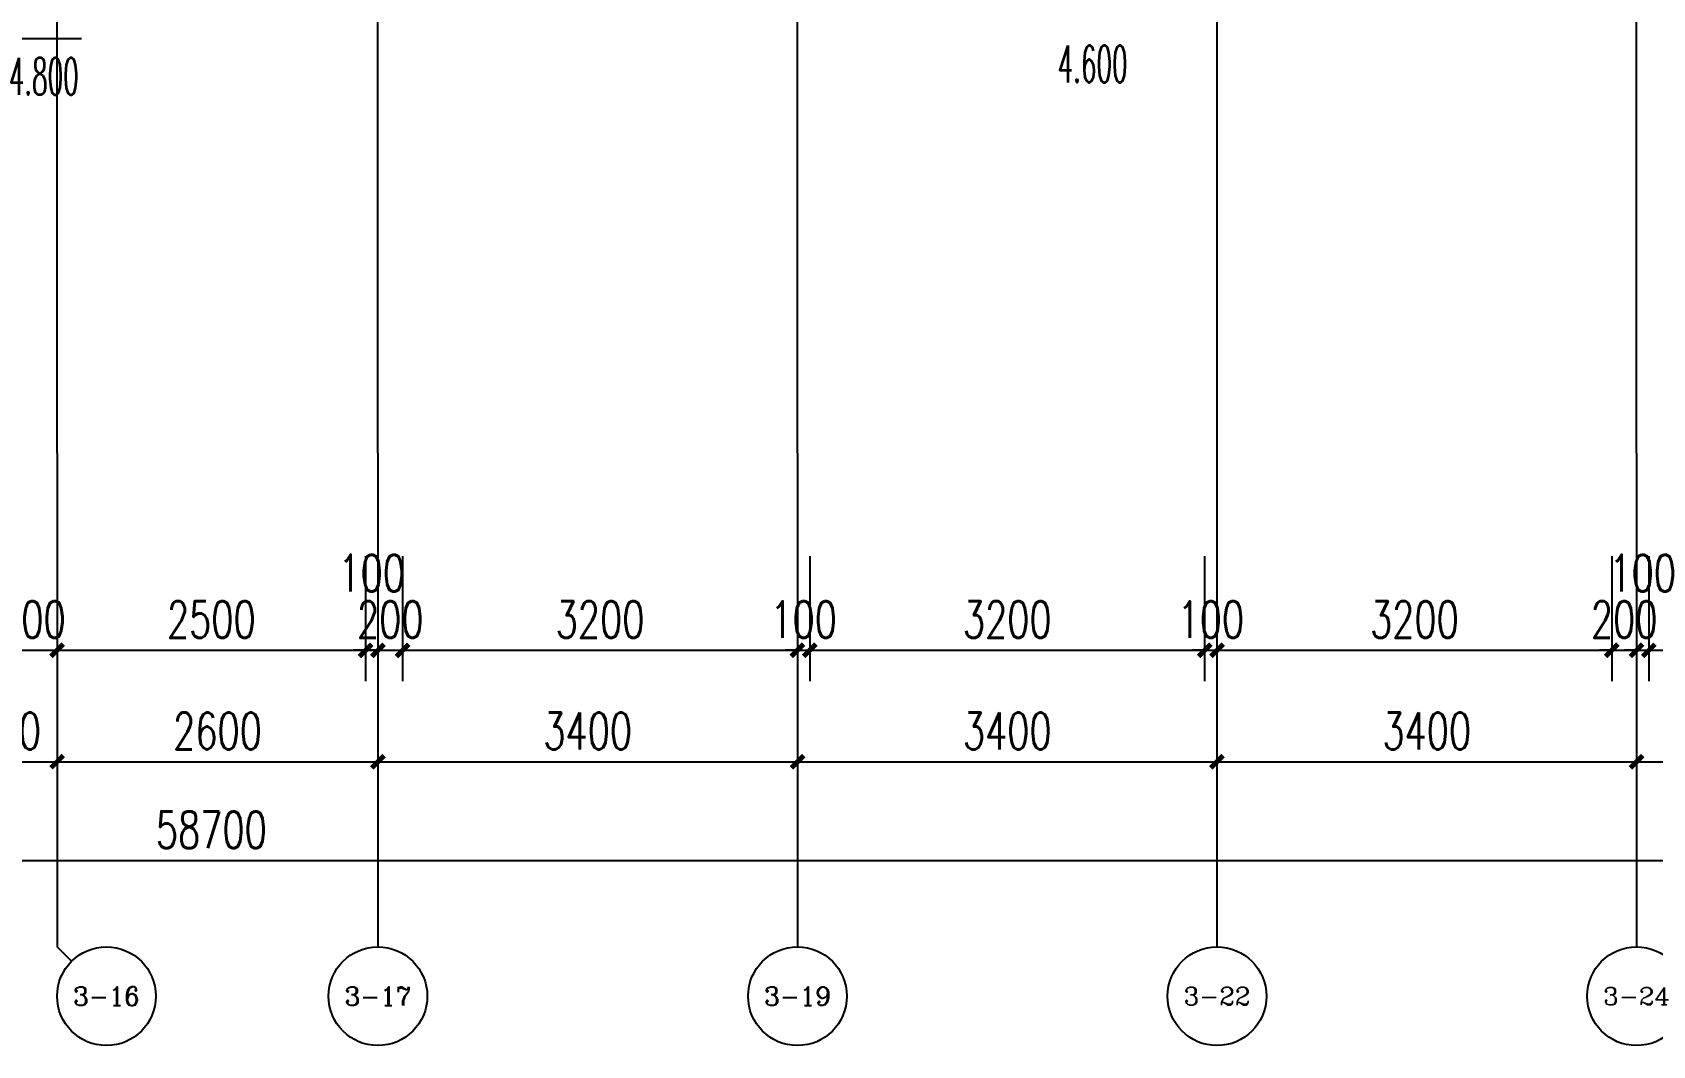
# Model space of a CAD drawing. Extents: x -59851 to 653804, y -249523 to 437614.
# Drawn here: x -20191 to -7061, y -238903 to -230694 of the extents above; entities that cross this region are included whole.
import ezdxf
from ezdxf.enums import TextEntityAlignment as Align

# ---------------------------------------------------------------- set-up
doc = ezdxf.new("R2010")
doc.units = 0
doc.header["$LTSCALE"] = 1000
doc.header["$MEASUREMENT"] = 0
for name, color, linetype in [('A-第三道尺寸线', 105, 'Continuous'), ('AXIS', 3, 'Continuous'), ('AXIS_TEXT', 7, 'Continuous'), ('DIM_ELEV', 3, 'Continuous'), ('DOTE', 16, 'Continuous'), ('PUB_TEXT', 7, 'Continuous')]:
    doc.layers.add(name, color=color, linetype=linetype)
doc.styles.add('_TCH_AXIS', font='COMPLEX', dxfattribs={"bigfont": 'GBCBIG'})
doc.styles.add('_TCH_DIM', font='SIMPLEX.shx', dxfattribs={"width": 0.7, "bigfont": 'GBCBIG.shx'})
doc.styles.add('_TCH_DIM_T3', font='SIMPLEX.shx', dxfattribs={"width": 0.705882, "bigfont": 'GBCBIG.shx'})
doc.styles.add('COMPLEX', font='COMPLEX')
doc.dimstyles.new('_TCH_ARCH&&100', dxfattribs={"dimtxt": 297.5, "dimasz": 100, "dimexe": 250, "dimexo": 300, "dimgap": 100, "dimtad": 1, "dimdec": 0, "dimzin": 0, "dimdsep": 46, "dimtxsty": '_TCH_DIM_T3', "dimblk": 'ARCHTICK', "dimcen": 0.09, "dimclrt": 7, "dimazin": 2, "dimtfac": 1, "dimtdec": 0, "dimtix": 1, "dimtmove": 2, "dimatfit": 3, "dimfxl": 0, "dimtolj": 1, "dimtzin": 0, "dimarcsym": 0})

# ---------------------------------------------------------------- blocks, each defined once
blk = doc.blocks.new('roofzhouxian')
at = {"layer": 'DOTE'}
for p, q in [((-7192, -309503), (-7192, -289795)), ((-19992, -309503), (-19992, -295195)), ((-17392, -309503), (-17392, -295195)), ((-13992, -309503), (-13992, -295195)), ((-10592, -309503), (-10592, -295195))]:
    blk.add_line(p, q, dxfattribs=at)
blk = doc.blocks.new('_ArchTick')
at = {"color": 0, "linetype": 'ByBlock', "const_width": 0.4}
blk.add_lwpolyline([(-0.5, -0.5), (0.5, 0.5)], dxfattribs=at)
blk = doc.blocks.new('*D1407')
at = {"layer": 'AXIS', "color": 0, "lineweight": -2, "transparency": 16777216}
for p, q in [((-20791, -234403), (-20791, -236853)), ((-19991, -234403), (-19991, -236853)), ((-20791, -236603), (-19991, -236603))]:
    blk.add_line(p, q, dxfattribs=at)
at = {"layer": 'Defpoints', "color": 0, "transparency": 16777216}
for p in [(-20791, -234103), (-19991, -234103), (-19991, -236603)]:
    blk.add_point(p, dxfattribs=at)
at = {"layer": 'AXIS', "color": 0, "lineweight": -2, "transparency": 16777216, "xscale": 100, "yscale": 100, "zscale": 100, "rotation": 180}
blk.add_blockref('_ArchTick', (-20791, -236603), dxfattribs=at)
at = {"layer": 'AXIS', "color": 0, "lineweight": -2, "transparency": 16777216, "xscale": 100, "yscale": 100, "zscale": 100}
blk.add_blockref('_ArchTick', (-19991, -236603), dxfattribs=at)
at = {"layer": 'AXIS', "color": 7, "transparency": 16777216, "insert": (-20391, -236354), "char_height": 297.5, "attachment_point": 5, "style": '_TCH_DIM_T3'}
blk.add_mtext('\\A1;800', dxfattribs=at)
blk = doc.blocks.new('*D1408')
at = {"layer": 'AXIS', "color": 0, "lineweight": -2, "transparency": 16777216}
for p, q in [((-19991, -234403), (-19991, -236853)), ((-17391, -234403), (-17391, -236853)), ((-19991, -236603), (-17391, -236603))]:
    blk.add_line(p, q, dxfattribs=at)
at = {"layer": 'Defpoints', "color": 0, "transparency": 16777216}
for p in [(-19991, -234103), (-17391, -234103), (-17391, -236603)]:
    blk.add_point(p, dxfattribs=at)
at = {"layer": 'AXIS', "color": 0, "lineweight": -2, "transparency": 16777216, "xscale": 100, "yscale": 100, "zscale": 100, "rotation": 180}
blk.add_blockref('_ArchTick', (-19991, -236603), dxfattribs=at)
at = {"layer": 'AXIS', "color": 0, "lineweight": -2, "transparency": 16777216, "xscale": 100, "yscale": 100, "zscale": 100}
blk.add_blockref('_ArchTick', (-17391, -236603), dxfattribs=at)
at = {"layer": 'AXIS', "color": 7, "transparency": 16777216, "insert": (-18691, -236354), "char_height": 297.5, "attachment_point": 5, "style": '_TCH_DIM_T3'}
blk.add_mtext('\\A1;2600', dxfattribs=at)
blk = doc.blocks.new('*D1409')
at = {"layer": 'AXIS', "color": 0, "lineweight": -2, "transparency": 16777216}
for p, q in [((-17391, -234403), (-17391, -236853)), ((-13991, -234403), (-13991, -236853)), ((-17391, -236603), (-13991, -236603))]:
    blk.add_line(p, q, dxfattribs=at)
at = {"layer": 'Defpoints', "color": 0, "transparency": 16777216}
for p in [(-17391, -234103), (-13991, -234103), (-13991, -236603)]:
    blk.add_point(p, dxfattribs=at)
at = {"layer": 'AXIS', "color": 0, "lineweight": -2, "transparency": 16777216, "xscale": 100, "yscale": 100, "zscale": 100, "rotation": 180}
blk.add_blockref('_ArchTick', (-17391, -236603), dxfattribs=at)
at = {"layer": 'AXIS', "color": 0, "lineweight": -2, "transparency": 16777216, "xscale": 100, "yscale": 100, "zscale": 100}
blk.add_blockref('_ArchTick', (-13991, -236603), dxfattribs=at)
at = {"layer": 'AXIS', "color": 7, "transparency": 16777216, "insert": (-15691, -236354), "char_height": 297.5, "attachment_point": 5, "style": '_TCH_DIM_T3'}
blk.add_mtext('\\A1;3400', dxfattribs=at)
blk = doc.blocks.new('*D1410')
at = {"layer": 'AXIS', "color": 0, "lineweight": -2, "transparency": 16777216}
for p, q in [((-13991, -234403), (-13991, -236853)), ((-10591, -234403), (-10591, -236853)), ((-13991, -236603), (-10591, -236603))]:
    blk.add_line(p, q, dxfattribs=at)
at = {"layer": 'Defpoints', "color": 0, "transparency": 16777216}
for p in [(-13991, -234103), (-10591, -234103), (-10591, -236603)]:
    blk.add_point(p, dxfattribs=at)
at = {"layer": 'AXIS', "color": 0, "lineweight": -2, "transparency": 16777216, "xscale": 100, "yscale": 100, "zscale": 100, "rotation": 180}
blk.add_blockref('_ArchTick', (-13991, -236603), dxfattribs=at)
at = {"layer": 'AXIS', "color": 0, "lineweight": -2, "transparency": 16777216, "xscale": 100, "yscale": 100, "zscale": 100}
blk.add_blockref('_ArchTick', (-10591, -236603), dxfattribs=at)
at = {"layer": 'AXIS', "color": 7, "transparency": 16777216, "insert": (-12291, -236354), "char_height": 297.5, "attachment_point": 5, "style": '_TCH_DIM_T3'}
blk.add_mtext('\\A1;3400', dxfattribs=at)
blk = doc.blocks.new('*D1411')
at = {"layer": 'AXIS', "color": 0, "lineweight": -2, "transparency": 16777216}
for p, q in [((-10591, -234403), (-10591, -236853)), ((-7191, -234403), (-7191, -236853)), ((-10591, -236603), (-7191, -236603))]:
    blk.add_line(p, q, dxfattribs=at)
at = {"layer": 'Defpoints', "color": 0, "transparency": 16777216}
for p in [(-10591, -234103), (-7191, -234103), (-7191, -236603)]:
    blk.add_point(p, dxfattribs=at)
at = {"layer": 'AXIS', "color": 0, "lineweight": -2, "transparency": 16777216, "xscale": 100, "yscale": 100, "zscale": 100, "rotation": 180}
blk.add_blockref('_ArchTick', (-10591, -236603), dxfattribs=at)
at = {"layer": 'AXIS', "color": 0, "lineweight": -2, "transparency": 16777216, "xscale": 100, "yscale": 100, "zscale": 100}
blk.add_blockref('_ArchTick', (-7191, -236603), dxfattribs=at)
at = {"layer": 'AXIS', "color": 7, "transparency": 16777216, "insert": (-8891, -236354), "char_height": 297.5, "attachment_point": 5, "style": '_TCH_DIM_T3'}
blk.add_mtext('\\A1;3400', dxfattribs=at)
blk = doc.blocks.new('*D1412')
at = {"layer": 'AXIS', "color": 0, "lineweight": -2, "transparency": 16777216}
for p, q in [((-7191, -234403), (-7191, -236853)), ((-4191, -234403), (-4191, -236853)), ((-7191, -236603), (-4191, -236603))]:
    blk.add_line(p, q, dxfattribs=at)
at = {"layer": 'Defpoints', "color": 0, "transparency": 16777216}
for p in [(-7191, -234103), (-4191, -234103), (-4191, -236603)]:
    blk.add_point(p, dxfattribs=at)
at = {"layer": 'AXIS', "color": 0, "lineweight": -2, "transparency": 16777216, "xscale": 100, "yscale": 100, "zscale": 100, "rotation": 180}
blk.add_blockref('_ArchTick', (-7191, -236603), dxfattribs=at)
at = {"layer": 'AXIS', "color": 0, "lineweight": -2, "transparency": 16777216, "xscale": 100, "yscale": 100, "zscale": 100}
blk.add_blockref('_ArchTick', (-4191, -236603), dxfattribs=at)
at = {"layer": 'AXIS', "color": 7, "transparency": 16777216, "insert": (-5691, -236354), "char_height": 297.5, "attachment_point": 5, "style": '_TCH_DIM_T3'}
blk.add_mtext('\\A1;3000', dxfattribs=at)
blk = doc.blocks.new('*D1418')
at = {"layer": 'AXIS', "color": 0, "lineweight": -2, "transparency": 16777216}
for p, q in [((-48091, -236360), (-48091, -237653)), ((10609, -236360), (10609, -237653)), ((-48091, -237403), (10609, -237403))]:
    blk.add_line(p, q, dxfattribs=at)
at = {"layer": 'Defpoints', "color": 0, "transparency": 16777216}
for p in [(-48091, -236060), (10609, -236060), (10609, -237403)]:
    blk.add_point(p, dxfattribs=at)
at = {"layer": 'AXIS', "color": 0, "lineweight": -2, "transparency": 16777216, "xscale": 100, "yscale": 100, "zscale": 100, "rotation": 180}
blk.add_blockref('_ArchTick', (-48091, -237403), dxfattribs=at)
at = {"layer": 'AXIS', "color": 0, "lineweight": -2, "transparency": 16777216, "xscale": 100, "yscale": 100, "zscale": 100}
blk.add_blockref('_ArchTick', (10609, -237403), dxfattribs=at)
at = {"layer": 'AXIS', "color": 7, "transparency": 16777216, "insert": (-18741, -237154), "char_height": 297.5, "attachment_point": 5, "style": '_TCH_DIM_T3'}
blk.add_mtext('\\A1;58700', dxfattribs=at)
blk = doc.blocks.new('*D1458')
at = {"layer": 'A-第三道尺寸线', "color": 0, "lineweight": -2, "transparency": 16777216}
for p, q in [((-20391, -234937), (-20391, -235950)), ((-19991, -234937), (-19991, -235950)), ((-20391, -235700), (-20491, -235700)), ((-20391, -235700), (-19991, -235700)), ((-19991, -235700), (-19891, -235700))]:
    blk.add_line(p, q, dxfattribs=at)
at = {"layer": 'Defpoints', "color": 0, "transparency": 16777216}
for p in [(-20391, -234637), (-19991, -234637), (-19991, -235700)]:
    blk.add_point(p, dxfattribs=at)
at = {"layer": 'A-第三道尺寸线', "color": 0, "lineweight": -2, "transparency": 16777216, "xscale": 100, "yscale": 100, "zscale": 100}
blk.add_blockref('_ArchTick', (-20391, -235700), dxfattribs=at)
at = {"layer": 'A-第三道尺寸线', "color": 0, "lineweight": -2, "transparency": 16777216, "xscale": 100, "yscale": 100, "zscale": 100, "rotation": 180}
blk.add_blockref('_ArchTick', (-19991, -235700), dxfattribs=at)
at = {"layer": 'A-第三道尺寸线', "color": 7, "transparency": 16777216, "insert": (-20191, -235451), "char_height": 297.5, "attachment_point": 5, "style": '_TCH_DIM_T3'}
blk.add_mtext('\\A1;400', dxfattribs=at)
blk = doc.blocks.new('*D1459')
at = {"layer": 'A-第三道尺寸线', "color": 0, "lineweight": -2, "transparency": 16777216}
for p, q in [((-19991, -234937), (-19991, -235950)), ((-17491, -234937), (-17491, -235950)), ((-19991, -235700), (-17491, -235700))]:
    blk.add_line(p, q, dxfattribs=at)
at = {"layer": 'Defpoints', "color": 0, "transparency": 16777216}
for p in [(-19991, -234637), (-17491, -234637), (-17491, -235700)]:
    blk.add_point(p, dxfattribs=at)
at = {"layer": 'A-第三道尺寸线', "color": 0, "lineweight": -2, "transparency": 16777216, "xscale": 100, "yscale": 100, "zscale": 100, "rotation": 180}
blk.add_blockref('_ArchTick', (-19991, -235700), dxfattribs=at)
at = {"layer": 'A-第三道尺寸线', "color": 0, "lineweight": -2, "transparency": 16777216, "xscale": 100, "yscale": 100, "zscale": 100}
blk.add_blockref('_ArchTick', (-17491, -235700), dxfattribs=at)
at = {"layer": 'A-第三道尺寸线', "color": 7, "transparency": 16777216, "insert": (-18741, -235451), "char_height": 297.5, "attachment_point": 5, "style": '_TCH_DIM_T3'}
blk.add_mtext('\\A1;2500', dxfattribs=at)
blk = doc.blocks.new('*D1460')
at = {"layer": 'A-第三道尺寸线', "color": 0, "lineweight": -2, "transparency": 16777216}
for p, q in [((-17491, -234937), (-17491, -235950)), ((-17391, -234937), (-17391, -235950)), ((-17491, -235700), (-17591, -235700)), ((-17491, -235700), (-17391, -235700)), ((-17391, -235700), (-17291, -235700))]:
    blk.add_line(p, q, dxfattribs=at)
at = {"layer": 'Defpoints', "color": 0, "transparency": 16777216}
for p in [(-17491, -234637), (-17391, -234637), (-17391, -235700)]:
    blk.add_point(p, dxfattribs=at)
at = {"layer": 'A-第三道尺寸线', "color": 0, "lineweight": -2, "transparency": 16777216, "xscale": 100, "yscale": 100, "zscale": 100}
blk.add_blockref('_ArchTick', (-17491, -235700), dxfattribs=at)
at = {"layer": 'A-第三道尺寸线', "color": 0, "lineweight": -2, "transparency": 16777216, "xscale": 100, "yscale": 100, "zscale": 100, "rotation": 180}
blk.add_blockref('_ArchTick', (-17391, -235700), dxfattribs=at)
at = {"layer": 'A-第三道尺寸线', "color": 7, "transparency": 16777216, "insert": (-17441, -235075), "char_height": 297.5, "attachment_point": 5, "style": '_TCH_DIM_T3'}
blk.add_mtext('\\A1;100', dxfattribs=at)
blk = doc.blocks.new('*D1461')
at = {"layer": 'A-第三道尺寸线', "color": 0, "lineweight": -2, "transparency": 16777216}
for p, q in [((-17391, -234937), (-17391, -235950)), ((-17191, -234937), (-17191, -235950)), ((-17391, -235700), (-17491, -235700)), ((-17391, -235700), (-17191, -235700)), ((-17191, -235700), (-17091, -235700))]:
    blk.add_line(p, q, dxfattribs=at)
at = {"layer": 'Defpoints', "color": 0, "transparency": 16777216}
for p in [(-17391, -234637), (-17191, -234637), (-17191, -235700)]:
    blk.add_point(p, dxfattribs=at)
at = {"layer": 'A-第三道尺寸线', "color": 0, "lineweight": -2, "transparency": 16777216, "xscale": 100, "yscale": 100, "zscale": 100}
blk.add_blockref('_ArchTick', (-17391, -235700), dxfattribs=at)
at = {"layer": 'A-第三道尺寸线', "color": 0, "lineweight": -2, "transparency": 16777216, "xscale": 100, "yscale": 100, "zscale": 100, "rotation": 180}
blk.add_blockref('_ArchTick', (-17191, -235700), dxfattribs=at)
at = {"layer": 'A-第三道尺寸线', "color": 7, "transparency": 16777216, "insert": (-17291, -235451), "char_height": 297.5, "attachment_point": 5, "style": '_TCH_DIM_T3'}
blk.add_mtext('\\A1;200', dxfattribs=at)
blk = doc.blocks.new('*D1462')
at = {"layer": 'A-第三道尺寸线', "color": 0, "lineweight": -2, "transparency": 16777216}
for p, q in [((-17191, -234937), (-17191, -235950)), ((-13991, -234937), (-13991, -235950)), ((-17191, -235700), (-13991, -235700))]:
    blk.add_line(p, q, dxfattribs=at)
at = {"layer": 'Defpoints', "color": 0, "transparency": 16777216}
for p in [(-17191, -234637), (-13991, -234637), (-13991, -235700)]:
    blk.add_point(p, dxfattribs=at)
at = {"layer": 'A-第三道尺寸线', "color": 0, "lineweight": -2, "transparency": 16777216, "xscale": 100, "yscale": 100, "zscale": 100, "rotation": 180}
blk.add_blockref('_ArchTick', (-17191, -235700), dxfattribs=at)
at = {"layer": 'A-第三道尺寸线', "color": 0, "lineweight": -2, "transparency": 16777216, "xscale": 100, "yscale": 100, "zscale": 100}
blk.add_blockref('_ArchTick', (-13991, -235700), dxfattribs=at)
at = {"layer": 'A-第三道尺寸线', "color": 7, "transparency": 16777216, "insert": (-15591, -235451), "char_height": 297.5, "attachment_point": 5, "style": '_TCH_DIM_T3'}
blk.add_mtext('\\A1;3200', dxfattribs=at)
blk = doc.blocks.new('*D1463')
at = {"layer": 'A-第三道尺寸线', "color": 0, "lineweight": -2, "transparency": 16777216}
for p, q in [((-13991, -234937), (-13991, -235950)), ((-13891, -234937), (-13891, -235950)), ((-13991, -235700), (-14091, -235700)), ((-13991, -235700), (-13891, -235700)), ((-13891, -235700), (-13791, -235700))]:
    blk.add_line(p, q, dxfattribs=at)
at = {"layer": 'Defpoints', "color": 0, "transparency": 16777216}
for p in [(-13991, -234637), (-13891, -234637), (-13891, -235700)]:
    blk.add_point(p, dxfattribs=at)
at = {"layer": 'A-第三道尺寸线', "color": 0, "lineweight": -2, "transparency": 16777216, "xscale": 100, "yscale": 100, "zscale": 100}
blk.add_blockref('_ArchTick', (-13991, -235700), dxfattribs=at)
at = {"layer": 'A-第三道尺寸线', "color": 0, "lineweight": -2, "transparency": 16777216, "xscale": 100, "yscale": 100, "zscale": 100, "rotation": 180}
blk.add_blockref('_ArchTick', (-13891, -235700), dxfattribs=at)
at = {"layer": 'A-第三道尺寸线', "color": 7, "transparency": 16777216, "insert": (-13941, -235451), "char_height": 297.5, "attachment_point": 5, "style": '_TCH_DIM_T3'}
blk.add_mtext('\\A1;100', dxfattribs=at)
blk = doc.blocks.new('*D1464')
at = {"layer": 'A-第三道尺寸线', "color": 0, "lineweight": -2, "transparency": 16777216}
for p, q in [((-13891, -234937), (-13891, -235950)), ((-10691, -234937), (-10691, -235950)), ((-13891, -235700), (-10691, -235700))]:
    blk.add_line(p, q, dxfattribs=at)
at = {"layer": 'Defpoints', "color": 0, "transparency": 16777216}
for p in [(-13891, -234637), (-10691, -234637), (-10691, -235700)]:
    blk.add_point(p, dxfattribs=at)
at = {"layer": 'A-第三道尺寸线', "color": 0, "lineweight": -2, "transparency": 16777216, "xscale": 100, "yscale": 100, "zscale": 100, "rotation": 180}
blk.add_blockref('_ArchTick', (-13891, -235700), dxfattribs=at)
at = {"layer": 'A-第三道尺寸线', "color": 0, "lineweight": -2, "transparency": 16777216, "xscale": 100, "yscale": 100, "zscale": 100}
blk.add_blockref('_ArchTick', (-10691, -235700), dxfattribs=at)
at = {"layer": 'A-第三道尺寸线', "color": 7, "transparency": 16777216, "insert": (-12291, -235451), "char_height": 297.5, "attachment_point": 5, "style": '_TCH_DIM_T3'}
blk.add_mtext('\\A1;3200', dxfattribs=at)
blk = doc.blocks.new('*D1465')
at = {"layer": 'A-第三道尺寸线', "color": 0, "lineweight": -2, "transparency": 16777216}
for p, q in [((-10691, -234937), (-10691, -235950)), ((-10591, -234937), (-10591, -235950)), ((-10691, -235700), (-10791, -235700)), ((-10691, -235700), (-10591, -235700)), ((-10591, -235700), (-10491, -235700))]:
    blk.add_line(p, q, dxfattribs=at)
at = {"layer": 'Defpoints', "color": 0, "transparency": 16777216}
for p in [(-10691, -234637), (-10591, -234637), (-10591, -235700)]:
    blk.add_point(p, dxfattribs=at)
at = {"layer": 'A-第三道尺寸线', "color": 0, "lineweight": -2, "transparency": 16777216, "xscale": 100, "yscale": 100, "zscale": 100}
blk.add_blockref('_ArchTick', (-10691, -235700), dxfattribs=at)
at = {"layer": 'A-第三道尺寸线', "color": 0, "lineweight": -2, "transparency": 16777216, "xscale": 100, "yscale": 100, "zscale": 100, "rotation": 180}
blk.add_blockref('_ArchTick', (-10591, -235700), dxfattribs=at)
at = {"layer": 'A-第三道尺寸线', "color": 7, "transparency": 16777216, "insert": (-10641, -235451), "char_height": 297.5, "attachment_point": 5, "style": '_TCH_DIM_T3'}
blk.add_mtext('\\A1;100', dxfattribs=at)
blk = doc.blocks.new('*D1466')
at = {"layer": 'A-第三道尺寸线', "color": 0, "lineweight": -2, "transparency": 16777216}
for p, q in [((-10591, -234937), (-10591, -235950)), ((-7391, -234937), (-7391, -235950)), ((-10591, -235700), (-7391, -235700))]:
    blk.add_line(p, q, dxfattribs=at)
at = {"layer": 'Defpoints', "color": 0, "transparency": 16777216}
for p in [(-10591, -234637), (-7391, -234637), (-7391, -235700)]:
    blk.add_point(p, dxfattribs=at)
at = {"layer": 'A-第三道尺寸线', "color": 0, "lineweight": -2, "transparency": 16777216, "xscale": 100, "yscale": 100, "zscale": 100, "rotation": 180}
blk.add_blockref('_ArchTick', (-10591, -235700), dxfattribs=at)
at = {"layer": 'A-第三道尺寸线', "color": 0, "lineweight": -2, "transparency": 16777216, "xscale": 100, "yscale": 100, "zscale": 100}
blk.add_blockref('_ArchTick', (-7391, -235700), dxfattribs=at)
at = {"layer": 'A-第三道尺寸线', "color": 7, "transparency": 16777216, "insert": (-8991, -235451), "char_height": 297.5, "attachment_point": 5, "style": '_TCH_DIM_T3'}
blk.add_mtext('\\A1;3200', dxfattribs=at)
blk = doc.blocks.new('*D1467')
at = {"layer": 'A-第三道尺寸线', "color": 0, "lineweight": -2, "transparency": 16777216}
for p, q in [((-7391, -234937), (-7391, -235950)), ((-7191, -234937), (-7191, -235950)), ((-7391, -235700), (-7491, -235700)), ((-7391, -235700), (-7191, -235700)), ((-7191, -235700), (-7091, -235700))]:
    blk.add_line(p, q, dxfattribs=at)
at = {"layer": 'Defpoints', "color": 0, "transparency": 16777216}
for p in [(-7391, -234637), (-7191, -234637), (-7191, -235700)]:
    blk.add_point(p, dxfattribs=at)
at = {"layer": 'A-第三道尺寸线', "color": 0, "lineweight": -2, "transparency": 16777216, "xscale": 100, "yscale": 100, "zscale": 100}
blk.add_blockref('_ArchTick', (-7391, -235700), dxfattribs=at)
at = {"layer": 'A-第三道尺寸线', "color": 0, "lineweight": -2, "transparency": 16777216, "xscale": 100, "yscale": 100, "zscale": 100, "rotation": 180}
blk.add_blockref('_ArchTick', (-7191, -235700), dxfattribs=at)
at = {"layer": 'A-第三道尺寸线', "color": 7, "transparency": 16777216, "insert": (-7291, -235451), "char_height": 297.5, "attachment_point": 5, "style": '_TCH_DIM_T3'}
blk.add_mtext('\\A1;200', dxfattribs=at)
blk = doc.blocks.new('*D1468')
at = {"layer": 'A-第三道尺寸线', "color": 0, "lineweight": -2, "transparency": 16777216}
for p, q in [((-7191, -234937), (-7191, -235950)), ((-7091, -234937), (-7091, -235950)), ((-7191, -235700), (-7291, -235700)), ((-7191, -235700), (-7091, -235700)), ((-7091, -235700), (-6991, -235700))]:
    blk.add_line(p, q, dxfattribs=at)
at = {"layer": 'Defpoints', "color": 0, "transparency": 16777216}
for p in [(-7191, -234637), (-7091, -234637), (-7091, -235700)]:
    blk.add_point(p, dxfattribs=at)
at = {"layer": 'A-第三道尺寸线', "color": 0, "lineweight": -2, "transparency": 16777216, "xscale": 100, "yscale": 100, "zscale": 100}
blk.add_blockref('_ArchTick', (-7191, -235700), dxfattribs=at)
at = {"layer": 'A-第三道尺寸线', "color": 0, "lineweight": -2, "transparency": 16777216, "xscale": 100, "yscale": 100, "zscale": 100, "rotation": 180}
blk.add_blockref('_ArchTick', (-7091, -235700), dxfattribs=at)
at = {"layer": 'A-第三道尺寸线', "color": 7, "transparency": 16777216, "insert": (-7141, -235075), "char_height": 297.5, "attachment_point": 5, "style": '_TCH_DIM_T3'}
blk.add_mtext('\\A1;100', dxfattribs=at)
blk = doc.blocks.new('*D1469')
at = {"layer": 'A-第三道尺寸线', "color": 0, "lineweight": -2, "transparency": 16777216}
for p, q in [((-7091, -234937), (-7091, -235950)), ((-4191, -234937), (-4191, -235950)), ((-7091, -235700), (-4191, -235700))]:
    blk.add_line(p, q, dxfattribs=at)
at = {"layer": 'Defpoints', "color": 0, "transparency": 16777216}
for p in [(-7091, -234637), (-4191, -234637), (-4191, -235700)]:
    blk.add_point(p, dxfattribs=at)
at = {"layer": 'A-第三道尺寸线', "color": 0, "lineweight": -2, "transparency": 16777216, "xscale": 100, "yscale": 100, "zscale": 100, "rotation": 180}
blk.add_blockref('_ArchTick', (-7091, -235700), dxfattribs=at)
at = {"layer": 'A-第三道尺寸线', "color": 0, "lineweight": -2, "transparency": 16777216, "xscale": 100, "yscale": 100, "zscale": 100}
blk.add_blockref('_ArchTick', (-4191, -235700), dxfattribs=at)
at = {"layer": 'A-第三道尺寸线', "color": 7, "transparency": 16777216, "insert": (-5641, -235451), "char_height": 297.5, "attachment_point": 5, "style": '_TCH_DIM_T3'}
blk.add_mtext('\\A1;2900', dxfattribs=at)
blk = doc.blocks.new('_AXISO')
blk.add_circle((0, 0), 0.5)
at = {"layer": 'AXIS_TEXT', "style": 'COMPLEX', "width": 1.041667}
blk.add_attdef('A', text='', height=0.56, dxfattribs=at).set_placement((-0.25, -0.28), (0.25, -0.28), align=Align.FIT)
blk = doc.blocks.new('rqwerqwrqq')
at = {"layer": 'DIM_ELEV'}
blk.add_line((-152594, 241661), (-151296, 241661), dxfattribs=at)
at = {"layer": 'PUB_TEXT', "style": '_TCH_DIM', "width": 0.494118}
for s, p in [('4.600', (-143386, 241306)), ('4.800', (-151886, 241206))]:
    blk.add_text(s, height=297.5, dxfattribs=at).set_placement(p)

msp = doc.modelspace()

# ---------------------------------------------------------------- linework, layer by layer
at = {"layer": 'AXIS'}
for p, q in [((-19991, -234102.6), (-19991, -238102.6)), ((-17391, -234102.6), (-17391, -238102.6)), ((-13991, -234102.6), (-13991, -238102.6)), ((-10591, -234102.6), (-10591, -238102.6)), ((-7191, -234102.6), (-7191, -238102.6)), ((-19873.9, -238219.8), (-19991, -238102.6))]:
    msp.add_line(p, q, dxfattribs=at)

# ---------------------------------------------------------------- block references
for name, p in [('roofzhouxian', (1.1, 75400.4)), ('rqwerqwrqq', (131503.2, -472404.8))]:
    msp.add_blockref(name, p)
ref = msp.add_blockref('_AXISO', (-19591, -238502.6), dxfattribs=dict(at, xscale=800, yscale=800, zscale=800))
ref.add_attrib('A', '3-16', dxfattribs={"layer": 'AXIS_TEXT', "height": 152.88, "style": '_TCH_AXIS'}).set_placement((-19860.4, -238579), (-19321.6, -238579), align=Align.FIT)
ref = msp.add_blockref('_AXISO', (-17391, -238502.6), dxfattribs=dict(at, xscale=800, yscale=800, zscale=800))
ref.add_attrib('A', '3-17', dxfattribs={"layer": 'AXIS_TEXT', "height": 152.88, "style": '_TCH_AXIS'}).set_placement((-17660.4, -238579), (-17121.6, -238579), align=Align.FIT)
ref = msp.add_blockref('_AXISO', (-13991, -238502.6), dxfattribs=dict(at, xscale=800, yscale=800, zscale=800))
ref.add_attrib('A', '3-19', dxfattribs={"layer": 'AXIS_TEXT', "height": 152.88, "style": '_TCH_AXIS'}).set_placement((-14260.4, -238579), (-13721.6, -238579), align=Align.FIT)
ref = msp.add_blockref('_AXISO', (-10591, -238502.6), dxfattribs=dict(at, xscale=800, yscale=800, zscale=800))
ref.add_attrib('A', '3-22', dxfattribs={"layer": 'AXIS_TEXT', "height": 143.86, "style": '_TCH_AXIS'}).set_placement((-10861.6, -238574.5), (-10320.4, -238574.5), align=Align.FIT)
ref = msp.add_blockref('_AXISO', (-7191, -238502.6), dxfattribs=dict(at, xscale=800, yscale=800, zscale=800))
ref.add_attrib('A', '3-24', dxfattribs={"layer": 'AXIS_TEXT', "height": 140.54, "style": '_TCH_AXIS'}).set_placement((-7462.1, -238572.9), (-6920, -238572.9), align=Align.FIT)

# ---------------------------------------------------------------- dimensions: what is measured, and where the dimension line sits
at = {"layer": 'A-第三道尺寸线'}
for p1, p2, picture, middle in [((-20391, -234637), (-19991, -234637), '*D1458', (-20191, -235450.8)), ((-19991, -234637), (-17491, -234637), '*D1459', (-18741, -235450.8)), ((-17391, -234637), (-17191, -234637), '*D1461', (-17291, -235450.8)), ((-17191, -234637), (-13991, -234637), '*D1462', (-15591, -235450.8)), ((-13991, -234637), (-13891, -234637), '*D1463', (-13941, -235450.8)), ((-13891, -234637), (-10691, -234637), '*D1464', (-12291, -235450.8)), ((-10691, -234637), (-10591, -234637), '*D1465', (-10641, -235450.8)), ((-10591, -234637), (-7391, -234637), '*D1466', (-8991, -235450.8)), ((-7391, -234637), (-7191, -234637), '*D1467', (-7291, -235450.8)), ((-7091, -234637), (-4191, -234637), '*D1469', (-5641, -235450.8))]:
    dim = msp.add_aligned_dim(p1=p1, p2=p2, distance=-1062.5, dimstyle='_TCH_ARCH&&100', dxfattribs=at)
    dim.commit()
    dim.dimension.update_dxf_attribs({"geometry": picture, "text_midpoint": middle})
for base, p1, p2, picture, middle in [((-17391, -235699.5), (-17491, -234637), (-17391, -234637), '*D1460', (-17441, -235074.5)), ((-7091, -235699.5), (-7191, -234637), (-7091, -234637), '*D1468', (-7141, -235074.5))]:
    dim = msp.add_linear_dim(base=base, p1=p1, p2=p2, angle=0, dimstyle='_TCH_ARCH&&100', dxfattribs=at)
    dim.commit()
    dim.dimension.update_dxf_attribs({"geometry": picture, "text_midpoint": middle, "dimtype": 161})
at = {"layer": 'AXIS'}
for p1, p2, distance, picture, middle in [((-20791, -234102.6), (-19991, -234102.6), -2500, '*D1407', (-20391, -236353.9)), ((-19991, -234102.6), (-17391, -234102.6), -2500, '*D1408', (-18691, -236353.9)), ((-17391, -234102.6), (-13991, -234102.6), -2500, '*D1409', (-15691, -236353.9)), ((-13991, -234102.6), (-10591, -234102.6), -2500, '*D1410', (-12291, -236353.9)), ((-10591, -234102.6), (-7191, -234102.6), -2500, '*D1411', (-8891, -236353.9)), ((-7191, -234102.6), (-4191, -234102.6), -2500, '*D1412', (-5691, -236353.9)), ((-48091, -236059.7), (10609, -236059.7), -1342.9, '*D1418', (-18741, -237153.9))]:
    dim = msp.add_aligned_dim(p1=p1, p2=p2, distance=distance, dimstyle='_TCH_ARCH&&100', dxfattribs=at)
    dim.commit()
    dim.dimension.update_dxf_attribs({"geometry": picture, "text_midpoint": middle})

doc.saveas('drawing.dxf')
